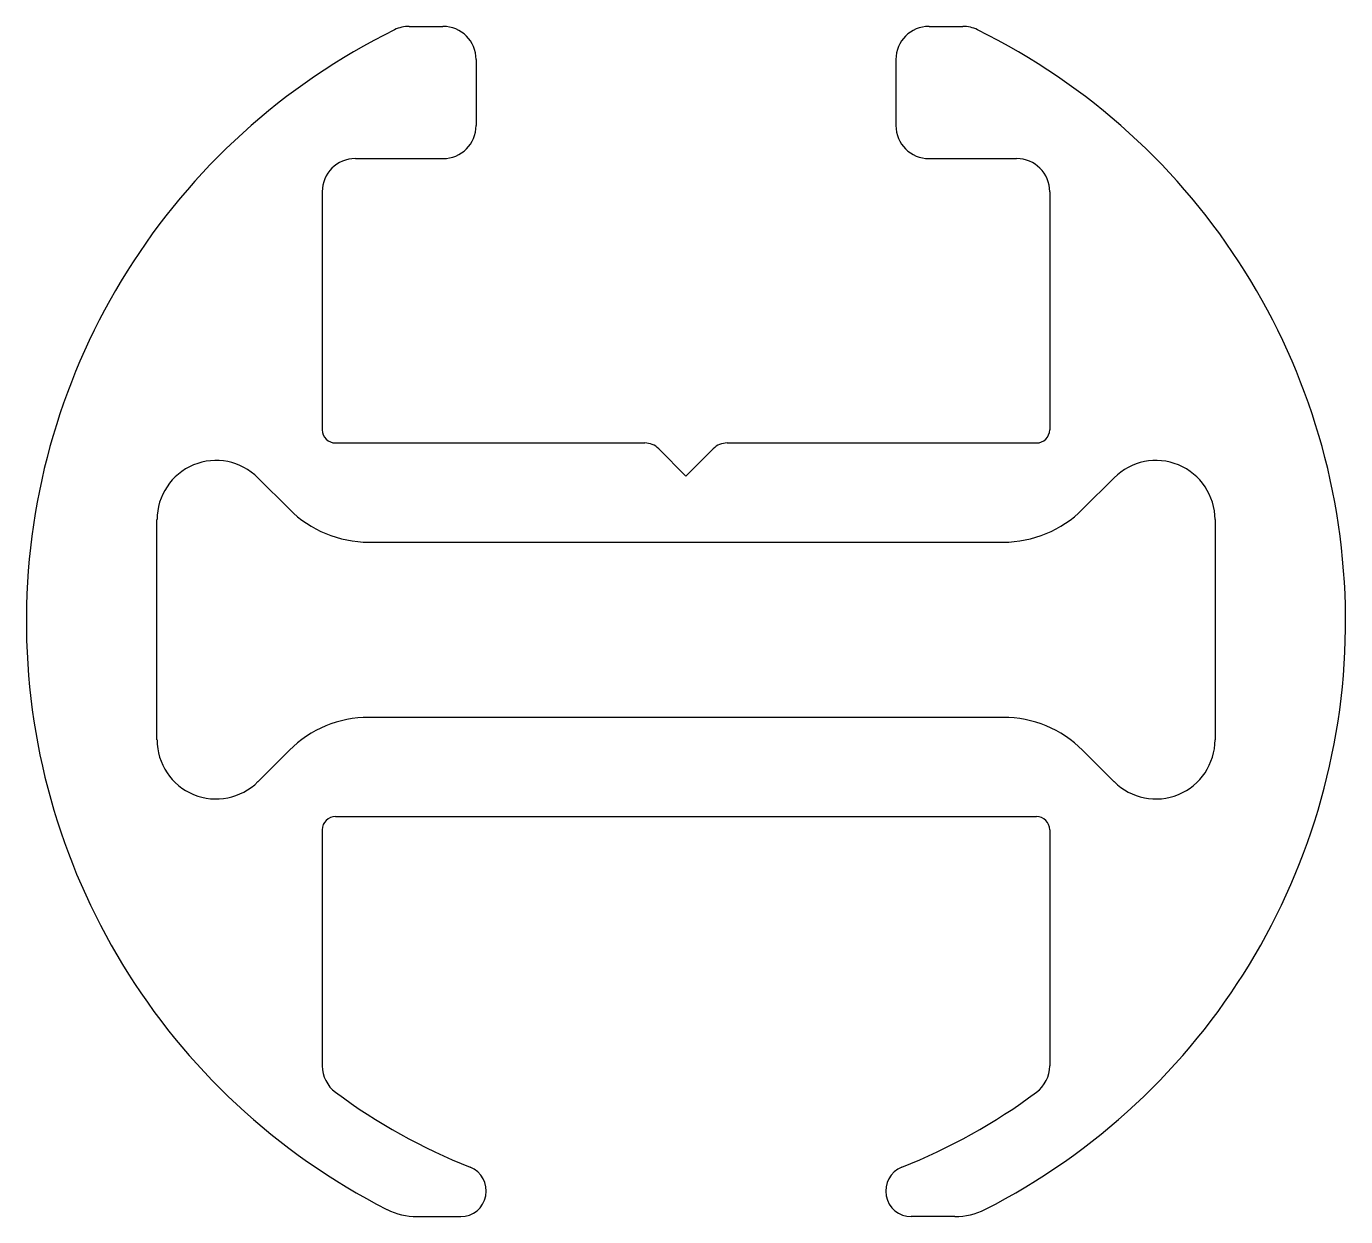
# Model space of a CAD drawing. Extents: x 366 to 386, y 665 to 683.
import ezdxf

# ---------------------------------------------------------------- set-up
doc = ezdxf.new("R2010")
doc.units = 0
doc.layers.get('0').update_dxf_attribs({"linetype": 'CONTINUOUS'})

msp = doc.modelspace()

# ---------------------------------------------------------------- linework, layer by layer
for p, q in [((371.822, 682.996), (372.333, 682.996)), ((379.683, 682.996), (380.195, 682.996)), ((372.833, 682.496), (372.833, 681.496)), ((379.183, 682.496), (379.183, 681.496)), ((371.008, 680.996), (372.333, 680.996)), ((379.683, 680.996), (381.008, 680.996)), ((370.508, 680.496), (370.508, 676.896)), ((381.508, 680.496), (381.508, 676.896)), ((370.708, 676.696), (375.384, 676.696)), ((375.596, 676.608), (376.008, 676.196)), ((376.008, 676.196), (376.42, 676.608)), ((376.632, 676.696), (381.308, 676.696)), ((369.535, 676.169), (370.01, 675.694)), ((382.006, 675.694), (382.481, 676.169)), ((368.008, 672.206), (368.008, 675.537)), ((384.008, 675.537), (384.008, 672.206)), ((371.212, 675.196), (380.804, 675.196)), ((380.804, 672.546), (371.212, 672.546)), ((370.01, 672.048), (369.535, 671.573)), ((382.481, 671.573), (382.006, 672.048)), ((370.708, 671.046), (381.308, 671.046)), ((370.508, 670.846), (370.508, 667.277)), ((381.508, 670.846), (381.508, 667.277)), ((371.94, 664.996), (372.601, 664.996)), ((380.076, 664.996), (379.415, 664.996))]:
    msp.add_line(p, q)
for centre, radius, start, end in [((376.008, 673.996), 9.975, 116.2209, 243.0453), ((371.822, 682.496), 0.5, 90, 116.2209), ((372.333, 682.496), 0.5, 0, 90), ((379.683, 682.496), 0.5, 90, 180), ((380.195, 682.496), 0.5, 63.7791, 90), ((376.008, 673.996), 9.975, 296.9547, 63.7791), ((372.333, 681.496), 0.5, 270, 0), ((379.683, 681.496), 0.5, 180, 270), ((371.008, 680.496), 0.5, 90, 180), ((381.008, 680.496), 0.5, 0, 90), ((370.708, 676.896), 0.2, 180, 270), ((381.308, 676.896), 0.2, 270, 0), ((375.384, 676.396), 0.3, 45, 90), ((376.632, 676.396), 0.3, 90, 135), ((368.903, 675.537), 0.894, 45, 180), ((383.114, 675.537), 0.894, 0, 135), ((371.212, 676.896), 1.7, 225, 270), ((380.804, 676.896), 1.7, 270, 315), ((371.212, 670.846), 1.7, 90, 135), ((380.804, 670.846), 1.7, 45, 90), ((368.903, 672.206), 0.894, 180, 315), ((383.114, 672.206), 0.894, 225, 0), ((370.708, 670.846), 0.2, 90, 180), ((381.308, 670.846), 0.2, 0, 90), ((371.008, 667.277), 0.5, 180, 233.3436), ((381.008, 667.277), 0.5, 306.6564, 0), ((376.008, 673.996), 8.875, 233.3436, 248.4161), ((376.008, 673.996), 8.875, 291.5839, 306.6564), ((372.601, 665.383), 0.387, 270, 68.4161), ((379.415, 665.383), 0.387, 111.5839, 270), ((371.94, 665.996), 1, 243.0453, 270), ((380.076, 665.996), 1, 270, 296.9547)]:
    msp.add_arc(centre, radius, start, end)

doc.saveas('drawing.dxf')
